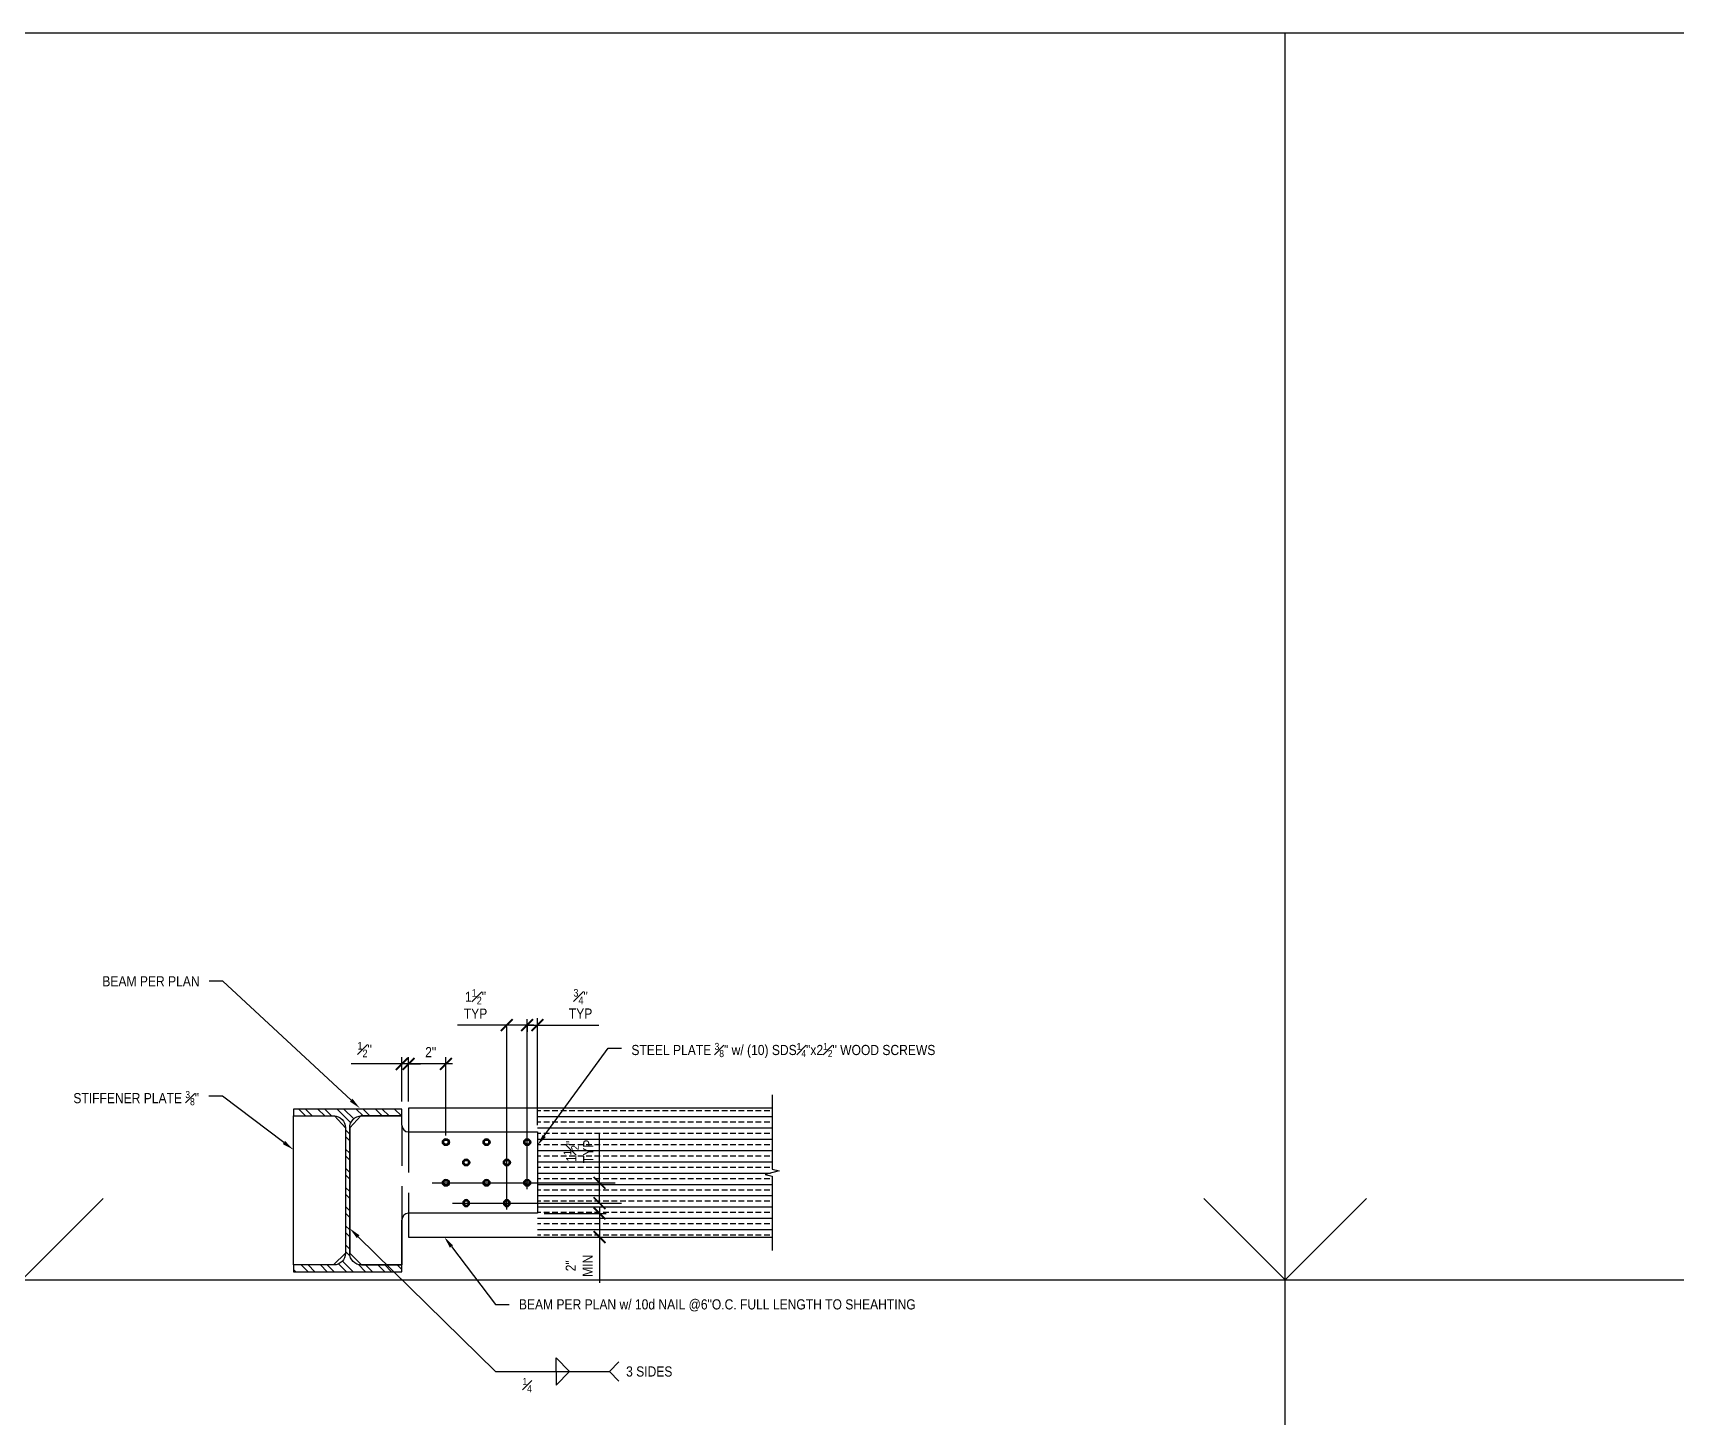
# Model space of a CAD drawing. Header units: inches. Extents: x -16404 to 14624, y -1591 to 16152.
# Drawn here: x -8941.1 to -8819.9, y 8033.9 to 8136 of the extents above; entities that cross this region are included whole.
import ezdxf
from ezdxf import colors
from ezdxf.entities.mleader import LeaderData, LeaderLine
from ezdxf.math import Vec2, Vec3

# ---------------------------------------------------------------- set-up
doc = ezdxf.new("R2010")
doc.units = ezdxf.units.IN
doc.header["$LTSCALE"] = 24
doc.header["$MEASUREMENT"] = 0
for name, pattern in [('CENTER2', [1.125, 0.75, -0.125, 0.125, -0.125]), ('DASHED2', [0.375, 0.25, -0.125]), ('HIDDEN2', [0.1875, 0.125, -0.0625])]:
    doc.linetypes.add(name, pattern=pattern)
doc.layers.get('0').update_dxf_attribs({"linetype": 'CONTINUOUS'})
doc.layers.get('DefPoints').update_dxf_attribs({"color": 251, "linetype": 'CONTINUOUS'})
for name, color, linetype in [('S-ANNO-DIMS', 2, 'CONTINUOUS'), ('S-ANNO-NOTE', 4, 'CONTINUOUS'), ('S-BREAK', 2, 'CONTINUOUS'), ('S-GRID', 1, 'CENTER2'), ('S-SIMPSON', 2, 'CONTINUOUS'), ('S-STEEL', 4, 'CONTINUOUS'), ('S-WOOD', 3, 'CONTINUOUS')]:
    doc.layers.add(name, color=color, linetype=linetype)
doc.layers.add('S-ANNO-GRID-NONPLOT', color=251, linetype='CONTINUOUS', plot=False)
doc.layers.add('S-HATCH1', color=1, linetype='CONTINUOUS', transparency=0.5)
doc.styles.add('Arial', font='arial.ttf', dxfattribs={"width": 0.85})
doc.styles.add('ROMANS', font='romans.shx', dxfattribs={"width": 0.85})
doc.dimstyles.new('DIM-8_Se', dxfattribs={"dimscale": 8, "dimtxt": 0.09375, "dimasz": 0.109375, "dimexe": 0.0625, "dimexo": 0.0625, "dimgap": 0.0625, "dimtad": 1, "dimdec": 4, "dimzin": 11, "dimdsep": 46, "dimlunit": 4, "dimtxsty": 'Arial', "dimblk": 'ARCHTICK', "dimcen": 0.125, "dimdle": 0.0625, "dimclrd": 256, "dimclre": 256, "dimclrt": 4, "dimadec": 0, "dimazin": 0, "dimtfac": 0.75, "dimtdec": 4, "dimtmove": 0, "dimatfit": 3, "dimfxl": 1, "dimfrac": 1, "dimtolj": 1, "dimtzin": 0, "dimarcsym": 0})

# ---------------------------------------------------------------- blocks, each defined once
blk = doc.blocks.new('Se_24x36_DETAILS_GRID')
for p, q in [((15.535, 23), (23.302, 23)), ((23.302, 23), (31.07, 23)), ((23.302, 15.333), (23.302, 23)), ((15.535, 15.333), (16.035, 15.833)), ((23.302, 15.333), (23.802, 15.833)), ((15.535, 15.333), (23.302, 15.333)), ((23.302, 15.333), (31.07, 15.333)), ((23.302, 7.667), (23.302, 15.333))]:
    blk.add_line(p, q)
at = {"linetype": 'DASHED2', "ltscale": 0.5}
blk.add_line((23.302, 15.333), (22.802, 15.833), dxfattribs=at)
blk = doc.blocks.new('_ARCHTICK')
at = {"color": 0, "linetype": 'ByBlock', "const_width": 0.15}
blk.add_lwpolyline([(-0.5, -0.5), (0.5, 0.5)], dxfattribs=at)
blk = doc.blocks.new('*D893')
at = {"layer": 'DefPoints', "color": 0, "transparency": 16777216}
for p in [(-8904.67, 8063.24), (-8903.92, 8062.8), (-8903.92, 8054.91)]:
    blk.add_point(p, dxfattribs=at)
at = {"layer": 'S-ANNO-DIMS', "lineweight": -2, "transparency": 16777216}
for p, q in [((-8904.67, 8062.8), (-8905.54, 8062.8)), ((-8904.67, 8062.8), (-8903.92, 8062.8)), ((-8904.67, 8062.74), (-8904.67, 8062.3)), ((-8903.92, 8055.41), (-8903.92, 8063.3)), ((-8903.92, 8062.8), (-8899.39, 8062.8))]:
    blk.add_line(p, q, dxfattribs=at)
at = {"layer": 'S-ANNO-DIMS', "lineweight": -2, "transparency": 16777216, "xscale": 0.875, "yscale": 0.875, "zscale": 0.875}
blk.add_blockref('_ARCHTICK', (-8904.67, 8062.8), dxfattribs=at)
at = {"layer": 'S-ANNO-DIMS', "lineweight": -2, "transparency": 16777216, "xscale": 0.875, "yscale": 0.875, "zscale": 0.875, "rotation": 180}
blk.add_blockref('_ARCHTICK', (-8903.92, 8062.8), dxfattribs=at)
at = {"layer": 'S-ANNO-DIMS', "color": 4, "transparency": 16777216, "insert": (-8900.73, 8064.37), "char_height": 0.75, "attachment_point": 5, "style": 'Arial'}
blk.add_mtext('\\A1;{\\H0.75x;\\S3#4;}"\\PTYP', dxfattribs=at)
blk = doc.blocks.new('*D894')
at = {"layer": 'DefPoints', "color": 0, "transparency": 16777216}
for p in [(-8913.92, 8059.93), (-8913.92, 8056.66), (-8913.42, 8056.66)]:
    blk.add_point(p, dxfattribs=at)
at = {"layer": 'S-ANNO-DIMS', "lineweight": -2, "transparency": 16777216}
for p, q in [((-8913.92, 8057.16), (-8913.92, 8060.43)), ((-8913.42, 8057.16), (-8913.42, 8060.43)), ((-8913.92, 8059.93), (-8917.66, 8059.93)), ((-8913.42, 8059.93), (-8913.92, 8059.93)), ((-8913.42, 8059.93), (-8912.54, 8059.93))]:
    blk.add_line(p, q, dxfattribs=at)
at = {"layer": 'S-ANNO-DIMS', "lineweight": -2, "transparency": 16777216, "xscale": 0.875, "yscale": 0.875, "zscale": 0.875}
blk.add_blockref('_ARCHTICK', (-8913.92, 8059.93), dxfattribs=at)
at = {"layer": 'S-ANNO-DIMS', "lineweight": -2, "transparency": 16777216, "xscale": 0.875, "yscale": 0.875, "zscale": 0.875, "rotation": 180}
blk.add_blockref('_ARCHTICK', (-8913.42, 8059.93), dxfattribs=at)
at = {"layer": 'S-ANNO-DIMS', "color": 4, "transparency": 16777216, "insert": (-8916.66, 8060.99), "char_height": 0.75, "attachment_point": 5, "style": 'Arial'}
blk.add_mtext('\\A1;{\\H0.75x;\\S1#2;}"', dxfattribs=at)
blk = doc.blocks.new('*D895')
at = {"layer": 'DefPoints', "color": 0, "transparency": 16777216}
for p in [(-8899.33, 8051.16), (-8899.33, 8049.66), (-8899.33, 8049.66)]:
    blk.add_point(p, dxfattribs=at)
at = {"layer": 'S-ANNO-DIMS', "lineweight": -2, "transparency": 16777216}
for p, q in [((-8899.33, 8051.16), (-8899.33, 8054.81)), ((-8899.33, 8049.66), (-8899.33, 8051.66))]:
    blk.add_line(p, q, dxfattribs=at)
at = {"layer": 'S-ANNO-DIMS', "lineweight": -2, "transparency": 16777216, "xscale": 0.875, "yscale": 0.875, "zscale": 0.875}
for p, rotation in [((-8899.33, 8051.16), 90), ((-8899.33, 8049.66), 270)]:
    blk.add_blockref('_ARCHTICK', p, dxfattribs=dict(at, rotation=rotation))
at = {"layer": 'S-ANNO-DIMS', "color": 4, "transparency": 16777216, "insert": (-8900.89, 8053.48), "char_height": 0.75, "attachment_point": 5, "rotation": 90, "style": 'Arial'}
blk.add_mtext('\\A1;1{\\H0.75x;\\S1#2;}"\\PTYP', dxfattribs=at)
blk = doc.blocks.new('*D896')
at = {"layer": 'DefPoints', "color": 0, "transparency": 16777216}
for p in [(-8903.92, 8048.91), (-8899.33, 8047.16), (-8899.33, 8047.16)]:
    blk.add_point(p, dxfattribs=at)
at = {"layer": 'S-ANNO-DIMS', "lineweight": -2, "transparency": 16777216}
for p, q in [((-8899.33, 8049.41), (-8899.33, 8047.16)), ((-8903.42, 8048.91), (-8898.83, 8048.91)), ((-8899.33, 8047.16), (-8899.33, 8043.79))]:
    blk.add_line(p, q, dxfattribs=at)
at = {"layer": 'S-ANNO-DIMS', "lineweight": -2, "transparency": 16777216, "xscale": 0.875, "yscale": 0.875, "zscale": 0.875}
for p, rotation in [((-8899.33, 8048.91), 90), ((-8899.33, 8047.16), 270)]:
    blk.add_blockref('_ARCHTICK', p, dxfattribs=dict(at, rotation=rotation))
at = {"layer": 'S-ANNO-DIMS', "color": 4, "transparency": 16777216, "insert": (-8900.83, 8045.04), "char_height": 0.75, "attachment_point": 5, "rotation": 90, "style": 'Arial'}
blk.add_mtext('\\A1;2"\\PMIN', dxfattribs=at)
blk = doc.blocks.new('SDS.25 Top')
at = {"layer": 'S-SIMPSON'}
blk.add_lwpolyline([(0.11, -0.19), (0.22, 0), (0.11, 0.19), (-0.11, 0.19), (-0.22, 0), (-0.11, -0.19)], close=True, dxfattribs=at)
for radius in [0.258, 0.186, 0.155]:
    blk.add_circle((0, 0), radius, dxfattribs=at)
blk = doc.blocks.new('*D897')
at = {"layer": 'DefPoints', "color": 0, "transparency": 16777216}
for p in [(-8906.17, 8062.8), (-8906.17, 8062.8), (-8904.67, 8063.24)]:
    blk.add_point(p, dxfattribs=at)
at = {"layer": 'S-ANNO-DIMS', "lineweight": -2, "transparency": 16777216}
for p, q in [((-8906.17, 8062.8), (-8909.82, 8062.8)), ((-8904.17, 8062.8), (-8906.17, 8062.8)), ((-8904.67, 8062.74), (-8904.67, 8062.3))]:
    blk.add_line(p, q, dxfattribs=at)
at = {"layer": 'S-ANNO-DIMS', "lineweight": -2, "transparency": 16777216, "xscale": 0.875, "yscale": 0.875, "zscale": 0.875, "rotation": 180}
blk.add_blockref('_ARCHTICK', (-8906.17, 8062.8), dxfattribs=at)
at = {"layer": 'S-ANNO-DIMS', "lineweight": -2, "transparency": 16777216, "xscale": 0.875, "yscale": 0.875, "zscale": 0.875}
blk.add_blockref('_ARCHTICK', (-8904.67, 8062.8), dxfattribs=at)
at = {"layer": 'S-ANNO-DIMS', "color": 4, "transparency": 16777216, "insert": (-8908.48, 8064.36), "char_height": 0.75, "attachment_point": 5, "style": 'Arial'}
blk.add_mtext('\\A1;1{\\H0.75x;\\S1#2;}"\\PTYP', dxfattribs=at)
blk = doc.blocks.new('*D903')
at = {"layer": 'DefPoints', "color": 0, "transparency": 16777216}
for p in [(-8913.42, 8059.93), (-8913.42, 8056.66), (-8910.67, 8054.16)]:
    blk.add_point(p, dxfattribs=at)
at = {"layer": 'S-ANNO-DIMS', "lineweight": -2, "transparency": 16777216}
for p, q in [((-8913.42, 8057.16), (-8913.42, 8060.43)), ((-8910.67, 8054.66), (-8910.67, 8060.43)), ((-8910.17, 8059.93), (-8913.92, 8059.93))]:
    blk.add_line(p, q, dxfattribs=at)
at = {"layer": 'S-ANNO-DIMS', "lineweight": -2, "transparency": 16777216, "xscale": 0.875, "yscale": 0.875, "zscale": 0.875, "rotation": 180}
blk.add_blockref('_ARCHTICK', (-8913.42, 8059.93), dxfattribs=at)
at = {"layer": 'S-ANNO-DIMS', "lineweight": -2, "transparency": 16777216, "xscale": 0.875, "yscale": 0.875, "zscale": 0.875}
blk.add_blockref('_ARCHTICK', (-8910.67, 8059.93), dxfattribs=at)
at = {"layer": 'S-ANNO-DIMS', "color": 4, "transparency": 16777216, "insert": (-8911.79, 8060.8), "char_height": 0.75, "attachment_point": 5, "style": 'Arial'}
blk.add_mtext('\\A1;2"', dxfattribs=at)

msp = doc.modelspace()

# ---------------------------------------------------------------- hatches: boundary and pattern name
at = {"layer": 'S-HATCH1'}
h = msp.add_hatch(dxfattribs=at)
h.set_pattern_fill('STEEL', color=256, scale=8, angle=-90, style=0)
h.set_pattern_definition([(315, (-10720.5456, 11230.2395), (0.70710678, 0.70710678), []), (315, (-10720.0456, 11230.2395), (0.70710678, 0.70710678), [])])
edge = h.paths.add_edge_path()
edge.add_line((-8913.91913, 8044.60058), (-8913.91913, 8045.10058))
edge.add_line((-8913.91913, 8045.10058), (-8916.88788, 8045.10058))
edge.add_arc((-8916.88788, 8045.97558), 0.875, 180, 270, ccw=False)
edge.add_line((-8917.76288, 8045.97558), (-8917.76288, 8055.22558))
edge.add_arc((-8916.88788, 8055.22558), 0.875, 90, 180, ccw=False)
edge.add_line((-8916.88788, 8056.10058), (-8913.91913, 8056.10058))
edge.add_line((-8913.91913, 8056.10058), (-8913.91913, 8056.60058))
edge.add_line((-8913.91913, 8056.60058), (-8921.91913, 8056.60058))
edge.add_line((-8921.91913, 8056.60058), (-8921.91913, 8056.10058))
edge.add_line((-8921.91913, 8056.10058), (-8918.95038, 8056.10058))
edge.add_arc((-8918.95038, 8055.22558), 0.875, 0, 90, ccw=False)
edge.add_line((-8918.07538, 8055.22558), (-8918.07538, 8045.97558))
edge.add_arc((-8918.95038, 8045.97558), 0.875, -90, 0, ccw=False)
edge.add_line((-8918.95038, 8045.10058), (-8921.91913, 8045.10058))
edge.add_line((-8921.91913, 8045.10058), (-8921.91913, 8044.60058))
edge.add_line((-8921.91913, 8044.60058), (-8913.91913, 8044.60058))
h = msp.add_hatch(dxfattribs=at)
h.set_pattern_fill('ANSI33', color=252, scale=3.333333, angle=135, style=0)
h.set_pattern_definition([(180, (-12095.1092, 5463.5474), (-1e-16, -0.83333333), []), (180, (-12095.52585, 5463.9641), (-1e-16, -0.83333333), [0.41666667, -0.20833333])])
h.paths.add_polyline_path([(-8886.58978, 8047.16308), (-8886.58978, 8051.6607), (-8887.10868, 8051.78689), (-8886.58978, 8051.91308), (-8886.58978, 8056.66308), (-8903.91913, 8056.66308), (-8903.91913, 8047.16308)])

# ---------------------------------------------------------------- linework, layer by layer
at = {"layer": 'S-ANNO-NOTE', "color": 2, "linetype": 'HIDDEN2'}
for p, q in [((-8913.91913, 8055.41308), (-8913.91913, 8048.41308)), ((-8913.41913, 8054.91308), (-8913.41913, 8048.91308))]:
    msp.add_line(p, q, dxfattribs=at)
at = {"layer": 'S-ANNO-NOTE'}
for points in [[(-8902.53739, 8037.23981), (-8902.53739, 8038.23981), (-8901.53739, 8037.23981)], [(-8902.53739, 8037.23981), (-8902.53739, 8036.23981), (-8901.53739, 8037.23981)], [(-8897.89861, 8036.5327), (-8898.60572, 8037.23981), (-8897.89861, 8037.94692)]]:
    msp.add_lwpolyline(points, dxfattribs=at)
at = {"layer": 'S-BREAK'}
msp.add_lwpolyline([(-8886.58978, 8057.66308), (-8886.58978, 8052.16546), (-8886.07088, 8052.03927), (-8887.10868, 8051.78689), (-8886.58978, 8051.6607), (-8886.58978, 8046.16308)], dxfattribs=at)
at = {"layer": 'S-GRID', "color": 1, "linetype": 'CENTER2', "ltscale": 0.75}
for p, q in [((-8906.16913, 8049.19066), (-8906.16913, 8063.23551)), ((-8904.66913, 8050.69066), (-8904.66913, 8063.23551)), ((-8911.66913, 8051.16308), (-8897.70361, 8051.16308)), ((-8910.16913, 8049.66308), (-8897.70361, 8049.66308))]:
    msp.add_line(p, q, dxfattribs=at)
at = {"layer": 'S-STEEL'}
msp.add_lwpolyline([(-8913.91913, 8044.60058), (-8913.91913, 8045.10058), (-8916.88788, 8045.10058, -0.414213562), (-8917.76288, 8045.97558), (-8917.76288, 8055.22558, -0.414213562), (-8916.88788, 8056.10058), (-8913.91913, 8056.10058), (-8913.91913, 8056.60058), (-8921.91913, 8056.60058), (-8921.91913, 8056.10058), (-8918.95038, 8056.10058, -0.414213562), (-8918.07538, 8055.22558), (-8918.07538, 8045.97558, -0.414213562), (-8918.95038, 8045.10058), (-8921.91913, 8045.10058), (-8921.91913, 8044.60058)], format="xyb", close=True, dxfattribs=at)
msp.add_lwpolyline([(-8921.91913, 8056.10058), (-8921.91913, 8056.10058), (-8918.88788, 8056.10058), (-8918.07538, 8055.22558), (-8918.07538, 8045.97558), (-8918.95038, 8045.10058), (-8921.91913, 8045.10058), (-8921.91913, 8045.10058)], close=True, dxfattribs=at)
for points in [[(-8913.91913, 8055.41308), (-8913.91913, 8056.10058), (-8916.95038, 8056.10058), (-8917.76288, 8055.22558), (-8917.76288, 8045.97558), (-8916.88788, 8045.10058), (-8913.91913, 8045.10058), (-8913.91913, 8048.41308)], [(-8913.41913, 8054.91308), (-8903.91913, 8054.91308), (-8903.91913, 8048.91308), (-8913.41913, 8048.91308)], [(-8913.91913, 8048.41308), (-8913.91913, 8045.10058)]]:
    msp.add_lwpolyline(points, dxfattribs=at)
for centre, start, end in [((-8913.41913, 8055.41308), 180, 270), ((-8913.41913, 8048.41308), 90, 180)]:
    msp.add_arc(centre, 0.5, start, end, dxfattribs=at)
at = {"layer": 'S-WOOD'}
for points in [[(-8886.58978, 8056.66308), (-8913.41913, 8056.66308), (-8913.41913, 8054.91308)], [(-8913.41913, 8048.91308), (-8913.41913, 8047.16308), (-8886.58978, 8047.16308)]]:
    msp.add_lwpolyline(points, dxfattribs=at)

# ---------------------------------------------------------------- block references
at = {"layer": 'S-ANNO-GRID-NONPLOT', "xscale": 12, "yscale": 12, "zscale": 12}
msp.add_blockref('Se_24x36_DETAILS_GRID', (-9128.3678, 7860), dxfattribs=at)
at = {"layer": 'S-SIMPSON'}
for p in [(-8910.66913, 8054.16308), (-8907.66913, 8054.16308), (-8904.66913, 8054.16308), (-8909.16913, 8052.66308), (-8906.16913, 8052.66308), (-8910.66913, 8051.16308), (-8907.66913, 8051.16308), (-8904.66913, 8051.16308)]:
    msp.add_blockref('SDS.25 Top', p, dxfattribs=at)
at = {"layer": 'S-SIMPSON', "xscale": -1, "rotation": 180}
for p in [(-8909.16913, 8049.66308), (-8906.16913, 8049.66308)]:
    msp.add_blockref('SDS.25 Top', p, dxfattribs=at)

# ---------------------------------------------------------------- texts
at = {"layer": 'S-ANNO-NOTE', "char_height": 0.75, "style": 'Arial'}
for s, insert, width, attachment_point in [('3 SIDES', (-8897.37077, 8037.23981), 8.4425806, 4), ('\\A1;{\\H0.7x;\\S1#4;}', (-8904.32456, 8036.76681), 2.4380472, 3)]:
    msp.add_mtext(s, dxfattribs=dict(at, insert=insert, width=width, attachment_point=attachment_point))

# ---------------------------------------------------------------- dimensions: what is measured, and where the dimension line sits
at = {"layer": 'S-ANNO-DIMS'}
for base, p1, p2, angle, picture, middle in [((-8906.16913, 8062.7967), (-8904.66913, 8063.23551), (-8906.16913, 8062.7967), 180, '*D897', (-8908.48472, 8062.7967)), ((-8899.32829, 8049.66308), (-8899.32829, 8051.16308), (-8899.32829, 8049.66308), 90, '*D895', (-8899.32829, 8053.47867))]:
    dim = msp.add_linear_dim(base=base, p1=p1, p2=p2, angle=angle, text='<>\\PTYP', dimstyle='DIM-8_Se', dxfattribs=at)
    dim.commit()
    dim.dimension.update_dxf_attribs({"geometry": picture, "text_midpoint": middle, "dimtype": 160})
for base, p1, p2, text, picture, middle in [((-8903.91913, 8062.7967), (-8904.66913, 8063.23551), (-8903.91913, 8054.91308), '<>\\PTYP', '*D893', (-8900.72853, 8062.7967)), ((-8913.41913, 8059.92645), (-8910.66913, 8054.16308), (-8913.41913, 8056.66308), '2"', '*D903', (-8911.79413, 8059.92645))]:
    dim = msp.add_linear_dim(base=base, p1=p1, p2=p2, text=text, dimstyle='DIM-8_Se', dxfattribs=at)
    dim.commit()
    dim.dimension.update_dxf_attribs({"geometry": picture, "text_midpoint": middle, "dimtype": 160})
dim = msp.add_linear_dim(base=(-8913.91913, 8059.92645), p1=(-8913.41913, 8056.66308), p2=(-8913.91913, 8056.66308), dimstyle='DIM-8_Se', dxfattribs=at)
dim.commit()
dim.dimension.update_dxf_attribs({"geometry": '*D894', "text_midpoint": (-8916.66246, 8060.99126)})
dim = msp.add_linear_dim(base=(-8899.32829, 8047.16308), p1=(-8903.91913, 8048.91308), p2=(-8899.32829, 8047.16308), angle=90, text='2"\\PMIN', dimstyle='DIM-8_Se', dxfattribs=at)
dim.commit()
dim.dimension.update_dxf_attribs({"geometry": '*D896', "text_midpoint": (-8900.82983, 8045.04143)})

# ---------------------------------------------------------------- leaders
at = {"layer": 'S-ANNO-NOTE'}
ml = msp.add_multileader_mtext('Standard', dxfattribs=at)
ml.set_content('\\A1;TOP OF CURB WHERE OCCURS', color=4, style='Arial')
ml.set_leader_properties(color=2)
ml.build(insert=Vec2(0, 0))
ml.multileader.update_dxf_attribs({"dogleg_length": 0.36, "arrow_head_size": 1.3125, "scale": 12})
ctx = ml.context
ctx.base_point, ctx.scale, ctx.char_height, ctx.arrow_head_size, ctx.landing_gap_size, ctx.plane_origin = Vec3(-8629.64879, 8099.24869), 12, 1.125, 1.3125, 1.08, Vec3(-8571.35109, 8391.754)
ctx.text_align_type = 2
notes = []
notes.append((ctx, [(0, (1, 1, 0), (-8605.45746, 8099.24869), (-1, 0), 1.5, [(0, [(-8598.79226, 8090.15268)], 0, [])])]))
ctx.mtext.insert, ctx.mtext.width, ctx.mtext.alignment, ctx.mtext.flow_direction = Vec3(-8608.03746, 8099.82078), 24.2290445, 3, 5
ml = msp.add_multileader_mtext('Standard', dxfattribs=at)
ml.set_content('\\A1;TOP OF FOUNDATION', color=4, style='Arial')
ml.set_leader_properties(color=2)
ml.build(insert=Vec2(0, 0))
ml.multileader.update_dxf_attribs({"dogleg_length": 0.36, "arrow_head_size": 1.3125, "scale": 12})
ctx = ml.context
ctx.base_point, ctx.scale, ctx.char_height, ctx.arrow_head_size, ctx.landing_gap_size, ctx.plane_origin = Vec3(-8621.95325, 8093.12147), 12, 1.125, 1.3125, 1.08, Vec3(-8571.35109, 8385.62678)
ctx.text_align_type = 2
notes.append((ctx, [(0, (1, 1, 0), (-8604.25934, 8093.12147), (-1, 0), 1.5, [(0, [(-8600.66032, 8084.15268)], 0, [])])]))
ctx.mtext.insert, ctx.mtext.width, ctx.mtext.alignment, ctx.mtext.flow_direction = Vec3(-8606.83934, 8093.69356), 24.2290445, 3, 5
ml = msp.add_multileader_mtext('Standard', dxfattribs=at)
ml.set_content('\\A1;\\pxi-2.48095,l3.48095,t3.48095;(2)^I{\\H0.7x;\\S3#4;\\H1.42857x;"%%C \\C256;F1554 STEEL, GRADE A36, ALL THREAD BOLTS, \\C4;EPOXY SET, SPECIAL INSPECTION REQ\'D}', color=4, style='Arial')
ml.set_leader_properties(color=2)
ml.build(insert=Vec2(0, 0))
ml.multileader.update_dxf_attribs({"dogleg_length": 0.36, "arrow_head_size": 1.3125, "scale": 12})
ctx = ml.context
ctx.base_point, ctx.scale, ctx.char_height, ctx.arrow_head_size, ctx.landing_gap_size, ctx.plane_origin = Vec3(-8629.01212, 8074.68879), 12, 1.125, 1.3125, 1.08, Vec3(-8571.33105, 8367.19411)
ctx.text_align_type = 2
notes.append((ctx, [(0, (1, 1, 0), (-8602.58364, 8074.68879), (-1, 0), 1.5, [(0, [(-8594.68029, 8079.38646)], 0, [])])]))
ctx.mtext.insert, ctx.mtext.width, ctx.mtext.alignment, ctx.mtext.flow_direction = Vec3(-8605.16364, 8075.29503), 24.2290445, 3, 5
ml = msp.add_multileader_mtext('Standard', dxfattribs=at)
ml.set_content('\\A1;{\\C4;BEAM PER PLAN}', color=4, style='Arial')
ml.set_leader_properties(color=2)
ml.build(insert=Vec2(0, 0))
ml.multileader.update_dxf_attribs({"dogleg_length": 0.125, "arrow_head_size": 0.875, "scale": 8})
ctx = ml.context
ctx.base_point, ctx.scale, ctx.char_height, ctx.arrow_head_size, ctx.landing_gap_size, ctx.plane_origin = Vec3(-8936.59829, 8066.0304), 8, 0.75, 0.875, 0.72, Vec3(-8881.15043, 7664.21803)
ctx.text_align_type = 2
notes.append((ctx, [(0, (1, 1, 0), (-8927.12013, 8066.0304), (-1, 0), 1, [(0, [(-8917.01288, 8056.66308)], 0, [])])]))
ctx.mtext.insert, ctx.mtext.width, ctx.mtext.alignment, ctx.mtext.flow_direction = Vec3(-8928.84013, 8066.40565), 10.0328444, 3, 5
ml = msp.add_multileader_mtext('Standard', dxfattribs=at)
ml.set_content('\\A1;{\\C4;STEEL PLATE \\H0.7x;\\S3#8;\\H1.4286x;" w/ (10) SDS\\H0.7x;\\S1#4;\\H1.42857x;"x2\\H0.7x;\\S1#2;\\H1.42857x;" WOOD SCREWS}', color=4, style='Arial')
ml.set_leader_properties(color=2)
ml.build(insert=Vec2(0, 0))
ml.multileader.update_dxf_attribs({"dogleg_length": 0.125, "arrow_head_size": 0.875, "scale": 8})
ctx = ml.context
ctx.base_point, ctx.scale, ctx.char_height, ctx.arrow_head_size, ctx.landing_gap_size, ctx.plane_origin = Vec3(-8990.90835, 8061.10523), 8, 0.75, 0.875, 0.72, Vec3(-9035.61513, 7085.56592)
notes.append((ctx, [(0, (1, 1, 0), (-8991.90835, 8061.10523), (1, 0), 1, [(0, [(-8997.12823, 8053.91308)], 0, [])])]))
ctx.mtext.insert, ctx.mtext.width, ctx.mtext.flow_direction = Vec3(-8990.18835, 8061.48662), 11.4443176, 5
ml = msp.add_multileader_mtext('Standard', dxfattribs=at)
ml.set_content('\\A1;{\\C4;STEEL PLATE \\H0.7x;\\S3#8;\\H1.4286x;" w/ (10) SDS\\H0.7x;\\S1#4;\\H1.42857x;"x2\\H0.7x;\\S1#2;\\H1.42857x;" WOOD SCREWS}', color=4, style='Arial')
ml.set_leader_properties(color=2)
ml.build(insert=Vec2(0, 0))
ml.multileader.update_dxf_attribs({"dogleg_length": 0.125, "arrow_head_size": 0.875, "scale": 8})
ctx = ml.context
ctx.base_point, ctx.scale, ctx.char_height, ctx.arrow_head_size, ctx.landing_gap_size, ctx.plane_origin = Vec3(-8897.69925, 8061.10523), 8, 0.75, 0.875, 0.72, Vec3(-8942.40603, 7085.56592)
notes.append((ctx, [(0, (1, 1, 0), (-8898.69925, 8061.10523), (1, 0), 1, [(0, [(-8903.91913, 8053.91308)], 0, [])])]))
ctx.mtext.insert, ctx.mtext.width, ctx.mtext.flow_direction = Vec3(-8896.97925, 8061.48662), 11.4443176, 5
ml = msp.add_multileader_mtext('Standard', dxfattribs=at)
ml.set_content('\\A1;{\\C4;STIFFENER PLATE \\H0.7x;\\S3#8;\\H1.42857x;"}', color=4, style='Arial')
ml.set_leader_properties(color=2)
ml.build(insert=Vec2(0, 0))
ml.multileader.update_dxf_attribs({"dogleg_length": 0.125, "arrow_head_size": 0.875, "scale": 8})
ctx = ml.context
ctx.base_point, ctx.scale, ctx.char_height, ctx.arrow_head_size, ctx.landing_gap_size, ctx.plane_origin = Vec3(-8938.88918, 8057.55536), 8, 0.75, 0.875, 0.72, Vec3(-8881.15043, 7653.45977)
ctx.text_align_type = 2
notes.append((ctx, [(0, (1, 1, 0), (-8927.15967, 8057.55536), (-1, 0), 1, [(0, [(-8921.91913, 8053.60841)], 0, [])])]))
ctx.mtext.insert, ctx.mtext.width, ctx.mtext.alignment, ctx.mtext.flow_direction = Vec3(-8928.87967, 8057.93675), 10.0328444, 3, 5
ml = msp.add_multileader_mtext('Standard', dxfattribs=at)
ml.set_content('\\A1;BEAM PER PLAN w/ 10d NAIL @6"O.C. FULL LENGTH TO SHEAHTING', color=4, style='Arial')
ml.set_leader_properties(color=2)
ml.build(insert=Vec2(0, 0))
ml.multileader.update_dxf_attribs({"dogleg_length": 0.125, "arrow_head_size": 0.875, "scale": 8})
ctx = ml.context
ctx.base_point, ctx.scale, ctx.char_height, ctx.arrow_head_size, ctx.landing_gap_size, ctx.plane_origin = Vec3(-8999.20984, 8042.18834), 8, 0.75, 0.875, 0.72, Vec3(-9041.97302, 7065.35969)
notes.append((ctx, [(0, (1, 1, 0), (-9000.20984, 8042.18834), (1, 0), 1, [(0, [(-9003.9974, 8047.16308)], 0, [])])]))
ctx.mtext.insert, ctx.mtext.width, ctx.mtext.flow_direction = Vec3(-8998.48984, 8042.56974), 16.2213727, 5
ml = msp.add_multileader_mtext('Standard', dxfattribs=at)
ml.set_content('', color=256, style='ROMANS')
ml.set_leader_properties(color=2)
ml.build(insert=Vec2(0, 0))
ml.multileader.update_dxf_attribs({"dogleg_length": 1.21451, "arrow_head_size": 0.875, "scale": 8})
ctx = ml.context
ctx.base_point, ctx.scale, ctx.char_height, ctx.arrow_head_size, ctx.landing_gap_size, ctx.plane_origin = Vec3(-8898.60572, 8037.23981), 8, 0.75, 0.875, 0.5, Vec3(-8919.86714, 7358.09724)
notes.append((ctx, [(0, (1, 1, 0), (-8907.00074, 8037.23981), (1, 0), 8.39502, [(0, [(-8917.76288, 8047.80004)], 0, [])])]))
ctx.mtext.insert, ctx.mtext.flow_direction = Vec3(-8898.10572, 8037.61481), 5
ml = msp.add_multileader_mtext('Standard', dxfattribs=at)
ml.set_content('\\A1;BEAM PER PLAN w/ 10d NAIL @6"O.C. FULL LENGTH TO SHEAHTING', color=4, style='Arial')
ml.set_leader_properties(color=2)
ml.build(insert=Vec2(0, 0))
ml.multileader.update_dxf_attribs({"dogleg_length": 0.125, "arrow_head_size": 0.875, "scale": 8})
ctx = ml.context
ctx.base_point, ctx.scale, ctx.char_height, ctx.arrow_head_size, ctx.landing_gap_size, ctx.plane_origin = Vec3(-8906.00074, 8042.18834), 8, 0.75, 0.875, 0.72, Vec3(-8948.76392, 7065.35969)
notes.append((ctx, [(0, (1, 1, 0), (-8907.00074, 8042.18834), (1, 0), 1, [(0, [(-8910.7883, 8047.16308)], 0, [])])]))
ctx.mtext.insert, ctx.mtext.width, ctx.mtext.flow_direction = Vec3(-8905.28074, 8042.56974), 16.2213727, 5
for ctx, leaders in notes:
    for number, flags, end, landing, length, lines in leaders:
        leader = LeaderData()
        leader.index, (leader.has_last_leader_line, leader.has_dogleg_vector, leader.attachment_direction) = number, flags
        leader.last_leader_point, leader.dogleg_vector, leader.dogleg_length = Vec3(end), Vec3(landing), length
        for number, points, colour, breaks in lines:
            line = LeaderLine()
            line.index, line.vertices, line.color, line.breaks = number, Vec3.list(points), colors.encode_raw_color(colour), breaks
            leader.lines.append(line)
        ctx.leaders.append(leader)

doc.saveas('drawing.dxf')
